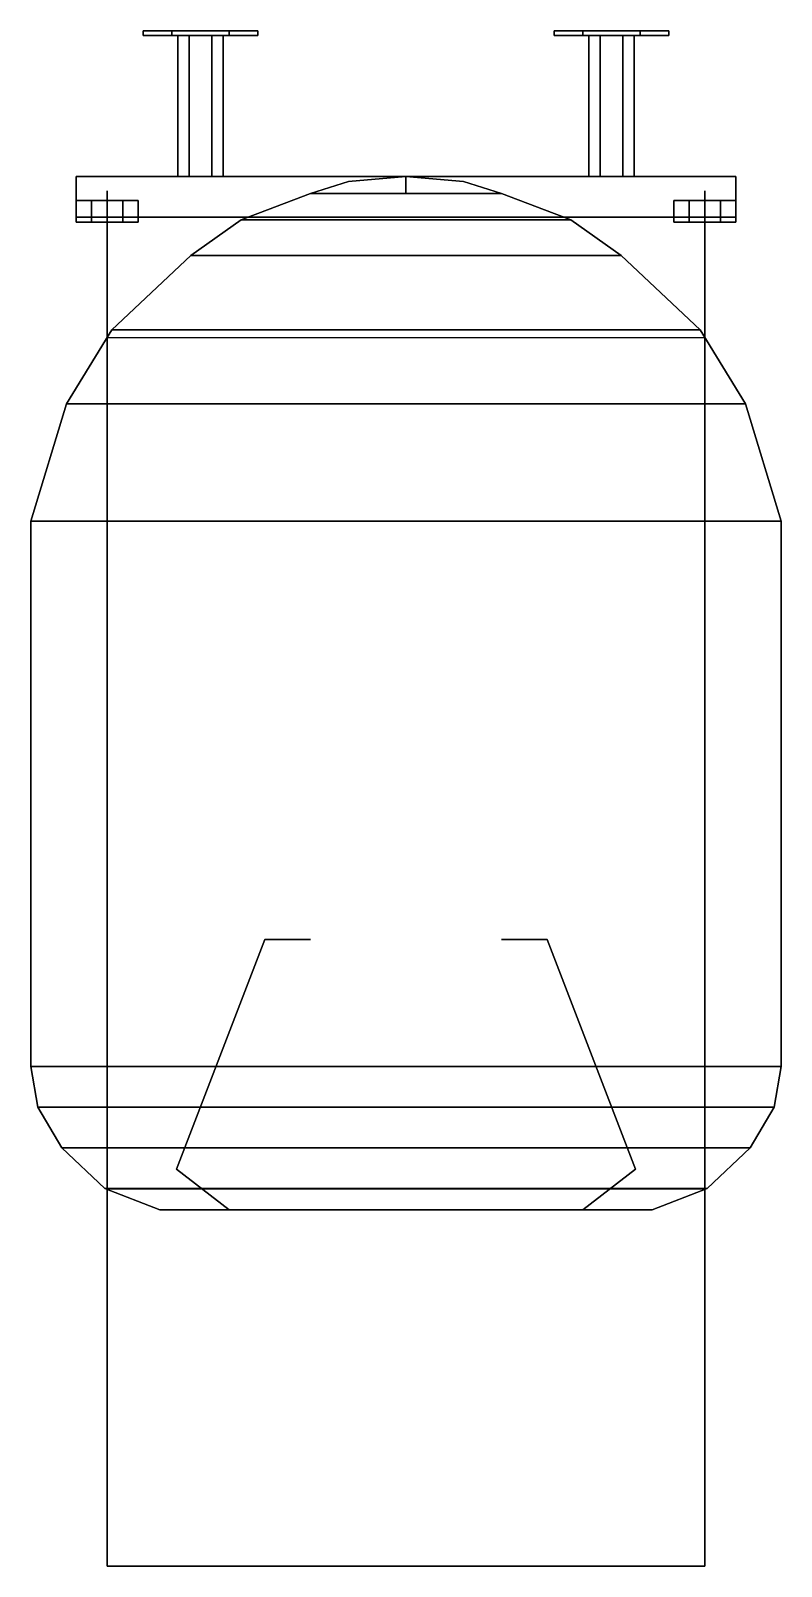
# Model space of a CAD drawing. Extents: x -1.57 to 1.57, y -0.9 to 5.52.
import ezdxf

# ---------------------------------------------------------------- set-up
doc = ezdxf.new("R2010")
doc.units = 0
doc.layers.add('WAGON', color=6, linetype='CONTINUOUS')

msp = doc.modelspace()

# ---------------------------------------------------------------- linework, layer by layer
at = {"layer": 'WAGON'}
for points in [[(-0.98, 5.52, 1.2378), (-1.1, 5.52, 1.03), (-1.1, 5.5, 1.03), (-0.98, 5.5, 1.2378)], [(-1.1, 5.52, 1.03), (-0.98, 5.52, 0.8222), (-0.98, 5.5, 0.8222), (-1.1, 5.5, 1.03)], [(-0.62, 5.52, 1.03), (-1.1, 5.52, 1.03), (-0.98, 5.52, 1.2378), (-0.74, 5.52, 1.2378)], [(-0.74, 5.52, 0.8222), (-0.98, 5.52, 0.8222), (-1.1, 5.52, 1.03), (-0.62, 5.52, 1.03)], [(-0.98, 5.5, 0.8222), (-0.74, 5.5, 0.8222), (-0.62, 5.5, 1.03), (-1.1, 5.5, 1.03)], [(-1.1, 5.5, 1.03), (-0.62, 5.5, 1.03), (-0.74, 5.5, 1.2378), (-0.98, 5.5, 1.2378)], [(-0.74, 5.52, 1.2378), (-0.98, 5.52, 1.2378), (-0.98, 5.5, 1.2378), (-0.74, 5.5, 1.2378)], [(-0.98, 5.52, 0.8222), (-0.74, 5.52, 0.8222), (-0.74, 5.5, 0.8222), (-0.98, 5.5, 0.8222)], [(-0.9075, 5.5, 1.1123), (-0.955, 5.5, 1.03), (-0.955, 4.91, 1.03), (-0.9075, 4.91, 1.1123)], [(-0.955, 5.5, 1.03), (-0.9075, 5.5, 0.9477), (-0.9075, 4.91, 0.9477), (-0.955, 4.91, 1.03)], [(-0.8125, 5.5, 1.1123), (-0.9075, 5.5, 1.1123), (-0.9075, 4.91, 1.1123), (-0.8125, 4.91, 1.1123)], [(-0.9075, 5.5, 0.9477), (-0.8125, 5.5, 0.9477), (-0.8125, 4.91, 0.9477), (-0.9075, 4.91, 0.9477)], [(-0.765, 5.5, 1.03), (-0.8125, 5.5, 1.1123), (-0.8125, 4.91, 1.1123), (-0.765, 4.91, 1.03)], [(-0.8125, 5.5, 0.9477), (-0.765, 5.5, 1.03), (-0.765, 4.91, 1.03), (-0.8125, 4.91, 0.9477)], [(-0.62, 5.52, 1.03), (-0.74, 5.52, 1.2378), (-0.74, 5.5, 1.2378), (-0.62, 5.5, 1.03)], [(-0.74, 5.52, 0.8222), (-0.62, 5.52, 1.03), (-0.62, 5.5, 1.03), (-0.74, 5.5, 0.8222)], [(0.98, 5.52, 0.8222), (0.74, 5.52, 0.8222), (0.62, 5.52, 1.03), (1.1, 5.52, 1.03)], [(0.62, 5.52, 1.03), (0.74, 5.52, 0.8222), (0.74, 5.5, 0.8222), (0.62, 5.5, 1.03)], [(1.1, 5.52, 1.03), (0.62, 5.52, 1.03), (0.74, 5.52, 1.2378), (0.98, 5.52, 1.2378)], [(0.74, 5.52, 1.2378), (0.62, 5.52, 1.03), (0.62, 5.5, 1.03), (0.74, 5.5, 1.2378)], [(0.74, 5.5, 0.8222), (0.98, 5.5, 0.8222), (1.1, 5.5, 1.03), (0.62, 5.5, 1.03)], [(0.62, 5.5, 1.03), (1.1, 5.5, 1.03), (0.98, 5.5, 1.2378), (0.74, 5.5, 1.2378)], [(0.74, 5.52, 0.8222), (0.98, 5.52, 0.8222), (0.98, 5.5, 0.8222), (0.74, 5.5, 0.8222)], [(0.98, 5.52, 1.2378), (0.74, 5.52, 1.2378), (0.74, 5.5, 1.2378), (0.98, 5.5, 1.2378)], [(0.765, 5.5, 1.03), (0.8125, 5.5, 0.9477), (0.8125, 4.91, 0.9477), (0.765, 4.91, 1.03)], [(0.8125, 5.5, 1.1123), (0.765, 5.5, 1.03), (0.765, 4.91, 1.03), (0.8125, 4.91, 1.1123)], [(0.8125, 5.5, 0.9477), (0.9075, 5.5, 0.9477), (0.9075, 4.91, 0.9477), (0.8125, 4.91, 0.9477)], [(0.9075, 5.5, 1.1123), (0.8125, 5.5, 1.1123), (0.8125, 4.91, 1.1123), (0.9075, 4.91, 1.1123)], [(0.9075, 5.5, 0.9477), (0.955, 5.5, 1.03), (0.955, 4.91, 1.03), (0.9075, 4.91, 0.9477)], [(0.955, 5.5, 1.03), (0.9075, 5.5, 1.1123), (0.9075, 4.91, 1.1123), (0.955, 4.91, 1.03)], [(0.98, 5.52, 0.8222), (1.1, 5.52, 1.03), (1.1, 5.5, 1.03), (0.98, 5.5, 0.8222)], [(1.1, 5.52, 1.03), (0.98, 5.52, 1.2378), (0.98, 5.5, 1.2378), (1.1, 5.5, 1.03)], [(-1.38, 4.91, 0.88), (-1.38, 4.74, 0.88), (-1.38, 4.74, 1.18), (-1.38, 4.91, 1.18)], [(-1.38, 4.91, 1.18), (-1.38, 4.74, 1.18), (1.38, 4.74, 1.18), (1.38, 4.91, 1.18)], [(1.38, 4.91, 1.18), (1.38, 4.91, 0.88), (-1.38, 4.91, 0.88), (-1.38, 4.91, 1.18)], [(1.38, 4.91, 0.88), (1.38, 4.74, 0.88), (-1.38, 4.74, 0.88), (-1.38, 4.91, 0.88)], [(-0.4, 4.84, 2.56), (0, 4.84, 2.56), (0, 4.91, 2.56), (-0.24, 4.89, 2.56)], [(0, 4.91, 1.21), (0, 4.84, 1.21), (-0.4, 4.84, 1.21), (-0.24, 4.89, 1.21)], [(-0.24, 4.89, 1.21), (-0.4, 4.84, 1.21), (-0.4, 4.84, 2.56), (-0.24, 4.89, 2.56)], [(-0.24, 4.89, 2.56), (0, 4.91, 2.56), (0, 4.91, 1.21), (-0.24, 4.89, 1.21)], [(0, 4.91, 2.56), (0.24, 4.89, 2.56), (0.24, 4.89, 1.21), (0, 4.91, 1.21)], [(0.24, 4.89, 1.21), (0.4, 4.84, 1.21), (0, 4.84, 1.21), (0, 4.91, 1.21)], [(0, 4.84, 2.56), (0.4, 4.84, 2.56), (0.24, 4.89, 2.56), (0, 4.91, 2.56)], [(0.24, 4.89, 2.56), (0.4, 4.84, 2.56), (0.4, 4.84, 1.21), (0.24, 4.89, 1.21)], [(1.38, 4.74, 1.18), (1.38, 4.74, 0.88), (1.38, 4.91, 0.88), (1.38, 4.91, 1.18)], [(-1.25, 4.85, 1.18), (-1.25, 4.72, 1.18), (-1.25, 4.72, 1.36), (-1.25, 4.77, 1.36)], [(-1.25, 4.77, 1.36), (-1.25, 4.72, 1.36), (-1.25, 4.72, 1.18), (-1.25, 4.85, 1.18)], [(-0.69, 4.73, 2.56), (0.69, 4.73, 2.56), (0.4, 4.84, 2.56), (-0.4, 4.84, 2.56)], [(-0.4, 4.84, 1.21), (-0.69, 4.73, 1.21), (-0.69, 4.73, 2.56), (-0.4, 4.84, 2.56)], [(0.4, 4.84, 1.21), (0.6636, 4.74, 1.21), (-0.6636, 4.74, 1.21), (-0.4, 4.84, 1.21)], [(0.4, 4.84, 2.56), (0.69, 4.73, 2.56), (0.69, 4.73, 1.21), (0.4, 4.84, 1.21)], [(1.25, 4.77, 1.36), (1.25, 4.72, 1.36), (1.25, 4.72, 1.18), (1.25, 4.85, 1.18)], [(1.25, 4.85, 1.18), (1.25, 4.72, 1.18), (1.25, 4.72, 1.36), (1.25, 4.77, 1.36)], [(-1.185, 4.81, 1.3574), (-1.315, 4.81, 1.3574), (-1.38, 4.81, 1.47), (-1.12, 4.81, 1.47)], [(-1.38, 4.81, 1.47), (-1.315, 4.81, 1.3574), (-1.315, 4.72, 1.3574), (-1.38, 4.72, 1.47)], [(-1.12, 4.81, 1.47), (-1.38, 4.81, 1.47), (-1.315, 4.81, 1.5826), (-1.185, 4.81, 1.5826)], [(-1.315, 4.81, 1.5826), (-1.38, 4.81, 1.47), (-1.38, 4.72, 1.47), (-1.315, 4.72, 1.5826)], [(-1.315, 4.81, 1.3574), (-1.185, 4.81, 1.3574), (-1.185, 4.72, 1.3574), (-1.315, 4.72, 1.3574)], [(-1.185, 4.81, 1.5826), (-1.315, 4.81, 1.5826), (-1.315, 4.72, 1.5826), (-1.185, 4.72, 1.5826)], [(-1.185, 4.81, 1.3574), (-1.12, 4.81, 1.47), (-1.12, 4.72, 1.47), (-1.185, 4.72, 1.3574)], [(-1.12, 4.81, 1.47), (-1.185, 4.81, 1.5826), (-1.185, 4.72, 1.5826), (-1.12, 4.72, 1.47)], [(1.185, 4.81, 1.5826), (1.12, 4.81, 1.47), (1.12, 4.72, 1.47), (1.185, 4.72, 1.5826)], [(1.12, 4.81, 1.47), (1.185, 4.81, 1.3574), (1.185, 4.72, 1.3574), (1.12, 4.72, 1.47)], [(1.38, 4.81, 1.47), (1.12, 4.81, 1.47), (1.185, 4.81, 1.5826), (1.315, 4.81, 1.5826)], [(1.315, 4.81, 1.3574), (1.185, 4.81, 1.3574), (1.12, 4.81, 1.47), (1.38, 4.81, 1.47)], [(1.315, 4.81, 1.5826), (1.185, 4.81, 1.5826), (1.185, 4.72, 1.5826), (1.315, 4.72, 1.5826)], [(1.185, 4.81, 1.3574), (1.315, 4.81, 1.3574), (1.315, 4.72, 1.3574), (1.185, 4.72, 1.3574)], [(1.38, 4.81, 1.47), (1.315, 4.81, 1.5826), (1.315, 4.72, 1.5826), (1.38, 4.72, 1.47)], [(1.315, 4.81, 1.3574), (1.38, 4.81, 1.47), (1.38, 4.72, 1.47), (1.315, 4.72, 1.3574)], [(-1.38, 4.74, 1.18), (-1.38, 4.74, 0.88), (1.38, 4.74, 0.88), (1.38, 4.74, 1.18)], [(-1.12, 4.72, 1.47), (-1.38, 4.72, 1.47), (-1.315, 4.72, 1.3574), (-1.185, 4.72, 1.3574)], [(-1.185, 4.72, 1.5826), (-1.315, 4.72, 1.5826), (-1.38, 4.72, 1.47), (-1.12, 4.72, 1.47)], [(-1.25, 4.74, 0.25), (-1.25, -0.9, 0.25), (-1.25, -0.9, 1.21), (-1.25, 4.74, 1.21)], [(-1.25, 4.74, 1.21), (-1.25, 4.2374, 1.21), (1.25, 4.2374, 1.21), (1.25, 4.74, 1.21)], [(1.25, 4.74, 1.21), (1.25, 4.74, 0.25), (-1.25, 4.74, 0.25), (-1.25, 4.74, 1.21)], [(1.25, 4.74, 0.25), (1.25, -0.9, 0.25), (-1.25, -0.9, 0.25), (-1.25, 4.74, 0.25)], [(-0.9, 4.58, 2.56), (0.9, 4.58, 2.56), (0.69, 4.73, 2.56), (-0.69, 4.73, 2.56)], [(-0.69, 4.73, 1.21), (-0.9, 4.58, 1.21), (-0.9, 4.58, 2.56), (-0.69, 4.73, 2.56)], [(0.69, 4.73, 2.56), (0.9, 4.58, 2.56), (0.9, 4.58, 1.21), (0.69, 4.73, 1.21)], [(1.315, 4.72, 1.5826), (1.185, 4.72, 1.5826), (1.12, 4.72, 1.47), (1.38, 4.72, 1.47)], [(1.38, 4.72, 1.47), (1.12, 4.72, 1.47), (1.185, 4.72, 1.3574), (1.315, 4.72, 1.3574)], [(1.25, -0.9, 1.21), (1.25, -0.9, 0.25), (1.25, 4.74, 0.25), (1.25, 4.74, 1.21)], [(-1.23, 4.27, 2.56), (1.23, 4.27, 2.56), (0.9, 4.58, 2.56), (-0.9, 4.58, 2.56)], [(-0.9, 4.58, 1.21), (-1.23, 4.27, 1.21), (-1.23, 4.27, 2.56), (-0.9, 4.58, 2.56)], [(0.9, 4.58, 2.56), (1.23, 4.27, 2.56), (1.23, 4.27, 1.21), (0.9, 4.58, 1.21)], [(-1.42, 3.96, 2.56), (1.42, 3.96, 2.56), (1.23, 4.27, 2.56), (-1.23, 4.27, 2.56)], [(-1.23, 4.27, 1.21), (-1.42, 3.96, 1.21), (-1.42, 3.96, 2.56), (-1.23, 4.27, 2.56)], [(-1.25, 4.2374, 1.21), (-1.25, 3.96, 1.21), (-1.42, 3.96, 1.21), (-1.25, 4.2374, 1.21)], [(1.23, 4.27, 2.56), (1.42, 3.96, 2.56), (1.42, 3.96, 1.21), (1.23, 4.27, 1.21)], [(1.25, 4.2374, 1.21), (1.42, 3.96, 1.21), (1.25, 3.96, 1.21), (1.25, 4.2374, 1.21)], [(-1.25, 3.96, 1.21), (-1.25, 3.47, 1.21), (-1.57, 3.47, 1.21), (-1.42, 3.96, 1.21)], [(-1.57, 3.47, 2.56), (1.57, 3.47, 2.56), (1.42, 3.96, 2.56), (-1.42, 3.96, 2.56)], [(-1.42, 3.96, 1.21), (-1.57, 3.47, 1.21), (-1.57, 3.47, 2.56), (-1.42, 3.96, 2.56)], [(1.42, 3.96, 1.21), (1.57, 3.47, 1.21), (1.25, 3.47, 1.21), (1.25, 3.96, 1.21)], [(1.42, 3.96, 2.56), (1.57, 3.47, 2.56), (1.57, 3.47, 1.21), (1.42, 3.96, 1.21)], [(-1.57, 1.19, 2.56), (1.57, 1.19, 2.56), (1.57, 3.47, 2.56), (-1.57, 3.47, 2.56)], [(-1.25, 3.47, 1.21), (-1.25, 1.19, 1.21), (-1.57, 1.19, 1.21), (-1.57, 3.47, 1.21)], [(-1.57, 3.47, 1.21), (-1.57, 1.19, 1.21), (-1.57, 1.19, 2.56), (-1.57, 3.47, 2.56)], [(1.57, 3.47, 1.21), (1.57, 1.19, 1.21), (1.25, 1.19, 1.21), (1.25, 3.47, 1.21)], [(1.57, 3.47, 2.56), (1.57, 1.19, 2.56), (1.57, 1.19, 1.21), (1.57, 3.47, 1.21)], [(-0.59, 1.72, 3.16), (-0.96, 0.76, 3.16), (-0.96, 0.76, 2.56), (-0.59, 1.72, 2.56)], [(-0.59, 1.72, 2.56), (-0.96, 0.76, 2.56), (-0.96, 0.76, 3.16), (-0.59, 1.72, 3.16)], [(-0.4, 1.72, 3.16), (-0.59, 1.72, 3.16), (-0.59, 1.72, 2.56), (-0.4, 1.72, 2.56)], [(-0.4, 1.72, 2.56), (-0.59, 1.72, 2.56), (-0.59, 1.72, 3.16), (-0.4, 1.72, 3.16)], [(0.4, 1.72, 2.56), (0.59, 1.72, 2.56), (0.59, 1.72, 3.16), (0.4, 1.72, 3.16)], [(0.4, 1.72, 3.16), (0.59, 1.72, 3.16), (0.59, 1.72, 2.56), (0.4, 1.72, 2.56)], [(0.59, 1.72, 3.16), (0.96, 0.76, 3.16), (0.96, 0.76, 2.56), (0.59, 1.72, 2.56)], [(0.59, 1.72, 2.56), (0.96, 0.76, 2.56), (0.96, 0.76, 3.16), (0.59, 1.72, 3.16)], [(-1.25, 1.19, 1.21), (-1.25, 1.02, 1.21), (-1.54, 1.02, 1.21), (-1.57, 1.19, 1.21)], [(-1.54, 1.02, 2.56), (1.54, 1.02, 2.56), (1.57, 1.19, 2.56), (-1.57, 1.19, 2.56)], [(-1.57, 1.19, 1.21), (-1.54, 1.02, 1.21), (-1.54, 1.02, 2.56), (-1.57, 1.19, 2.56)], [(1.57, 1.19, 1.21), (1.54, 1.02, 1.21), (1.25, 1.02, 1.21), (1.25, 1.19, 1.21)], [(1.57, 1.19, 2.56), (1.54, 1.02, 2.56), (1.54, 1.02, 1.21), (1.57, 1.19, 1.21)], [(-1.44, 0.85, 2.56), (1.44, 0.85, 2.56), (1.54, 1.02, 2.56), (-1.54, 1.02, 2.56)], [(-1.25, 1.02, 1.21), (-1.25, 0.85, 1.21), (-1.44, 0.85, 1.21), (-1.54, 1.02, 1.21)], [(-1.54, 1.02, 1.21), (-1.44, 0.85, 1.21), (-1.44, 0.85, 2.56), (-1.54, 1.02, 2.56)], [(1.54, 1.02, 1.21), (1.44, 0.85, 1.21), (1.25, 0.85, 1.21), (1.25, 1.02, 1.21)], [(1.54, 1.02, 2.56), (1.44, 0.85, 2.56), (1.44, 0.85, 1.21), (1.54, 1.02, 1.21)], [(-1.25, 0.85, 1.21), (-1.25, 0.68, 1.21), (-1.26, 0.68, 1.21), (-1.44, 0.85, 1.21)], [(-1.26, 0.68, 2.56), (1.26, 0.68, 2.56), (1.44, 0.85, 2.56), (-1.44, 0.85, 2.56)], [(-1.44, 0.85, 1.21), (-1.26, 0.68, 1.21), (-1.26, 0.68, 2.56), (-1.44, 0.85, 2.56)], [(1.44, 0.85, 1.21), (1.26, 0.68, 1.21), (1.25, 0.68, 1.21), (1.25, 0.85, 1.21)], [(1.44, 0.85, 2.56), (1.26, 0.68, 2.56), (1.26, 0.68, 1.21), (1.44, 0.85, 1.21)], [(-0.96, 0.76, 2.56), (-0.74, 0.59, 2.56), (-0.74, 0.59, 3.16), (-0.96, 0.76, 3.16)], [(-0.96, 0.76, 3.16), (-0.74, 0.59, 3.16), (-0.74, 0.59, 2.56), (-0.96, 0.76, 2.56)], [(0.96, 0.76, 2.56), (0.74, 0.59, 2.56), (0.74, 0.59, 3.16), (0.96, 0.76, 3.16)], [(0.96, 0.76, 3.16), (0.74, 0.59, 3.16), (0.74, 0.59, 2.56), (0.96, 0.76, 2.56)], [(-1.03, 0.59, 2.56), (1.03, 0.59, 2.56), (1.26, 0.68, 2.56), (-1.26, 0.68, 2.56)], [(-1.25, 0.68, 1.21), (-1.25, 0.6761, 1.21), (-1.25, 0.6761, 1.21), (-1.26, 0.68, 1.21)], [(-1.26, 0.68, 1.21), (-1.03, 0.59, 1.21), (-1.03, 0.59, 2.56), (-1.26, 0.68, 2.56)], [(-1.25, 0.6761, 1.21), (-1.25, -0.9, 1.21), (1.25, -0.9, 1.21), (1.25, 0.6761, 1.21)], [(1.26, 0.68, 2.56), (1.03, 0.59, 2.56), (1.03, 0.59, 1.21), (1.26, 0.68, 1.21)], [(1.26, 0.68, 1.21), (1.25, 0.6761, 1.21), (1.25, 0.6761, 1.21), (1.25, 0.68, 1.21)], [(-1.03, 0.59, 1.21), (1.03, 0.59, 1.21), (1.03, 0.59, 2.56), (-1.03, 0.59, 2.56)], [(-1.25, -0.9, 1.21), (-1.25, -0.9, 0.25), (1.25, -0.9, 0.25), (1.25, -0.9, 1.21)]]:
    msp.add_3dface(points, dxfattribs=at)

doc.saveas('drawing.dxf')
